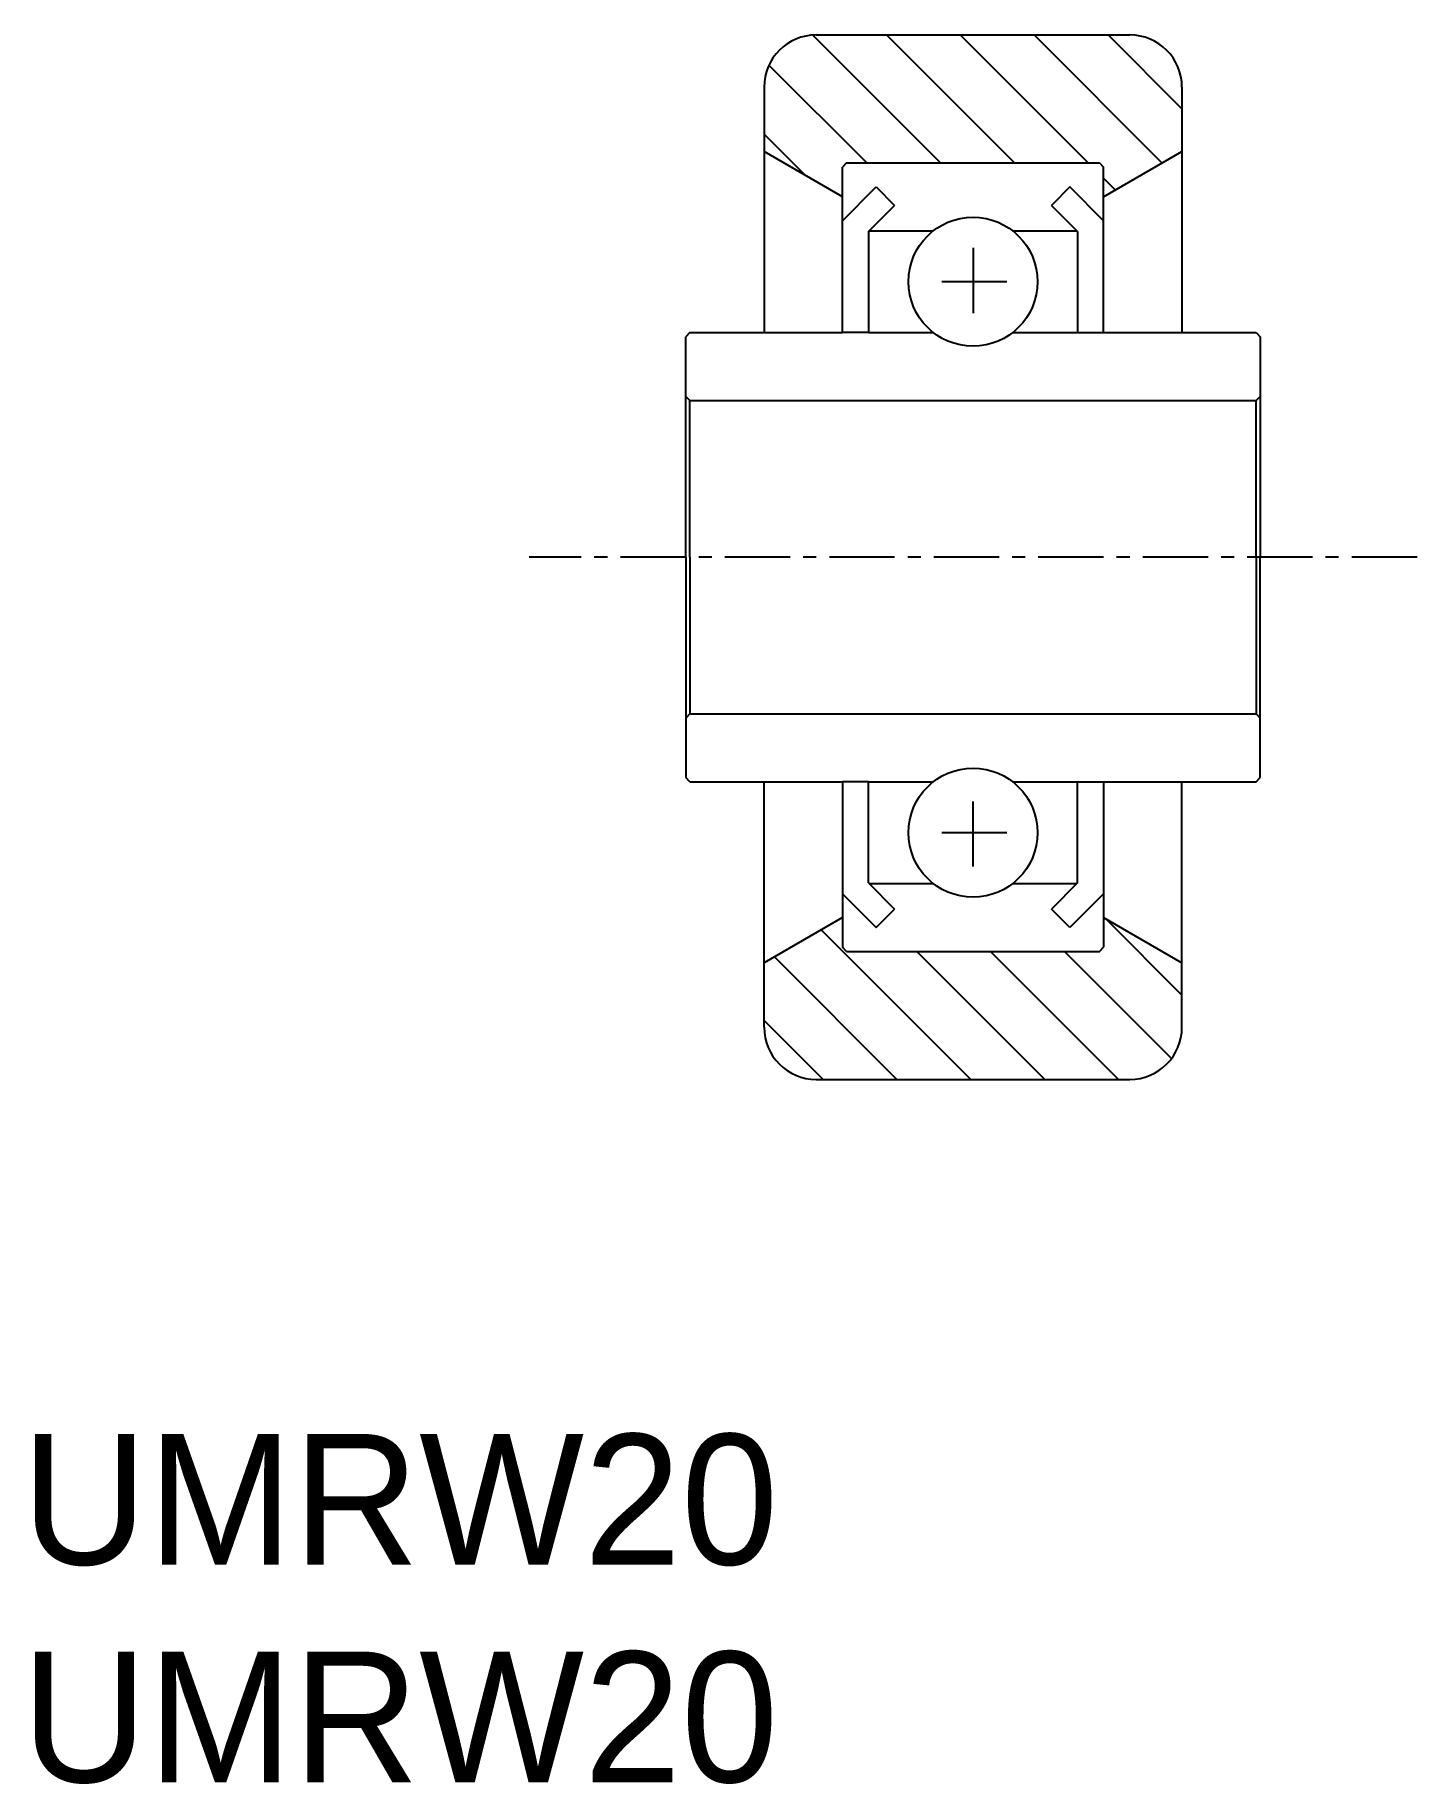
# Model space of a CAD drawing. Extents: x -47.2 to -20.7, y 8.5 to 42.
import ezdxf

# ---------------------------------------------------------------- set-up
doc = ezdxf.new("R2010")
doc.units = 0
doc.linetypes.add('CENTER', pattern=[2, 1.25, -0.25, 0.25, -0.25])
doc.layers.get('0').update_dxf_attribs({"linetype": 'CONTINUOUS'})
doc.layers.add('CENTER', color=1, linetype='CENTER')

# ---------------------------------------------------------------- blocks, each defined once
blk = doc.blocks.new('*U2')
for p in [(-47.437, 12.729), (-47.437, 8.562)]:
    blk.add_text('UMRW20', height=2.5).set_placement(p)

msp = doc.modelspace()

# ---------------------------------------------------------------- linework, layer by layer
at = {"color": 3, "linetype": 'CONTINUOUS'}
for p, q in [((-29.842, 39.569), (-32.292, 42.019)), ((-28.428, 39.569), (-30.878, 42.019)), ((-27.014, 39.569), (-29.464, 42.019)), ((-25.598, 39.567), (-28.05, 42.019)), ((-25.221, 40.604), (-26.635, 42.019)), ((-31.256, 39.569), (-33.128, 41.44)), ((-32.43, 39.328), (-33.221, 40.119)), ((-26.495, 39.049), (-26.721, 39.276)), ((-29.263, 22.019), (-32.128, 24.884)), ((-25.221, 23.634), (-26.685, 25.098)), ((-27.849, 22.019), (-30.299, 24.469)), ((-26.434, 22.019), (-28.884, 24.469)), ((-25.421, 22.419), (-27.47, 24.469)), ((-30.677, 22.019), (-33.024, 24.366)), ((-32.091, 22.019), (-33.221, 23.149))]:
    msp.add_line(p, q, dxfattribs=at)
at = {"color": 7, "linetype": 'CONTINUOUS'}
for p, q in [((-32.221, 42.019), (-26.221, 42.019)), ((-33.221, 41.019), (-33.221, 36.319)), ((-25.221, 41.019), (-25.221, 36.319)), ((-31.721, 38.919), (-33.221, 39.785)), ((-31.641, 39.569), (-31.721, 39.489)), ((-31.641, 39.569), (-26.801, 39.569)), ((-26.801, 39.569), (-26.721, 39.489)), ((-26.721, 38.919), (-25.221, 39.785)), ((-31.721, 38.463), (-31.721, 39.489)), ((-26.721, 38.463), (-26.721, 39.489)), ((-31.721, 38.463), (-31.075, 39.109)), ((-31.075, 39.109), (-30.721, 38.756)), ((-27.368, 39.109), (-27.721, 38.756)), ((-26.721, 38.463), (-27.368, 39.109)), ((-31.221, 38.256), (-30.721, 38.756)), ((-27.221, 38.256), (-27.721, 38.756)), ((-31.721, 36.319), (-31.721, 38.463)), ((-31.221, 38.256), (-31.221, 36.319)), ((-31.208, 38.269), (-29.979, 38.269)), ((-28.463, 38.269), (-27.234, 38.269)), ((-27.221, 38.256), (-27.221, 36.319)), ((-26.721, 36.319), (-26.721, 38.463)), ((-34.641, 36.319), (-34.721, 36.239)), ((-34.721, 35.019), (-34.721, 36.239)), ((-34.641, 36.319), (-31.721, 36.319)), ((-31.221, 36.319), (-31.721, 36.319)), ((-31.221, 36.319), (-29.979, 36.319)), ((-28.463, 36.319), (-27.221, 36.319)), ((-27.221, 36.319), (-26.721, 36.319)), ((-26.721, 36.319), (-23.801, 36.319)), ((-23.801, 36.319), (-23.721, 36.239)), ((-23.721, 36.239), (-23.721, 35.019)), ((-34.641, 35.019), (-34.721, 35.099)), ((-34.721, 32.019), (-34.721, 35.019)), ((-34.641, 35.019), (-23.801, 35.019)), ((-34.641, 32.019), (-34.641, 35.019)), ((-23.801, 35.019), (-23.721, 35.099)), ((-23.801, 32.019), (-23.801, 35.019)), ((-23.721, 35.019), (-23.721, 32.019)), ((-34.721, 32.019), (-34.721, 29.019)), ((-34.641, 32.019), (-34.641, 29.019)), ((-23.801, 32.019), (-23.801, 29.019)), ((-23.721, 29.019), (-23.721, 32.019)), ((-34.641, 29.019), (-34.721, 28.939)), ((-34.721, 29.019), (-34.721, 27.799)), ((-34.641, 29.019), (-23.801, 29.019)), ((-23.801, 29.019), (-23.721, 28.939)), ((-23.721, 27.799), (-23.721, 29.019)), ((-34.641, 27.719), (-34.721, 27.799)), ((-23.801, 27.719), (-23.721, 27.799)), ((-34.641, 27.719), (-31.721, 27.719)), ((-33.221, 23.019), (-33.221, 27.719)), ((-31.221, 27.719), (-31.721, 27.719)), ((-31.721, 27.719), (-31.721, 25.575)), ((-31.221, 27.719), (-29.979, 27.719)), ((-31.221, 25.782), (-31.221, 27.719)), ((-28.463, 27.719), (-27.221, 27.719)), ((-27.221, 27.719), (-26.721, 27.719)), ((-27.221, 25.782), (-27.221, 27.719)), ((-26.721, 27.719), (-23.801, 27.719)), ((-26.721, 27.719), (-26.721, 25.575)), ((-25.221, 23.019), (-25.221, 27.719)), ((-31.721, 25.575), (-31.721, 24.549)), ((-31.721, 25.575), (-31.075, 24.928)), ((-31.221, 25.782), (-30.721, 25.282)), ((-31.208, 25.769), (-29.979, 25.769)), ((-28.463, 25.769), (-27.234, 25.769)), ((-27.221, 25.782), (-27.721, 25.282)), ((-26.721, 25.575), (-27.368, 24.928)), ((-26.721, 25.575), (-26.721, 24.549)), ((-31.075, 24.928), (-30.721, 25.282)), ((-27.368, 24.928), (-27.721, 25.282)), ((-31.721, 25.119), (-33.221, 24.253)), ((-26.721, 25.119), (-25.221, 24.253)), ((-31.641, 24.469), (-31.721, 24.549)), ((-31.641, 24.469), (-26.801, 24.469)), ((-26.801, 24.469), (-26.721, 24.549)), ((-32.221, 22.019), (-26.221, 22.019))]:
    msp.add_line(p, q, dxfattribs=at)
for centre in [(-29.221, 37.294), (-29.221, 26.744)]:
    msp.add_circle(centre, 1.235, dxfattribs=at)
for centre, start, end in [((-32.221, 41.019), 90, 180), ((-26.221, 41.019), 0, 90), ((-32.221, 23.019), 180, 270), ((-26.221, 23.019), 270, 0)]:
    msp.add_arc(centre, 1, start, end, dxfattribs=at)
at = {"layer": 'CENTER', "color": 1, "linetype": 'CENTER'}
for p, q in [((-29.221, 37.944), (-29.221, 36.644)), ((-28.571, 37.294), (-29.871, 37.294)), ((-20.721, 32.019), (-37.721, 32.019)), ((-29.221, 26.094), (-29.221, 27.394)), ((-28.571, 26.744), (-29.871, 26.744))]:
    msp.add_line(p, q, dxfattribs=at)

# ---------------------------------------------------------------- block references
at = {"color": 7, "linetype": 'CONTINUOUS'}
msp.add_blockref('*U2', (0, 0), dxfattribs=at)

doc.saveas('drawing.dxf')
